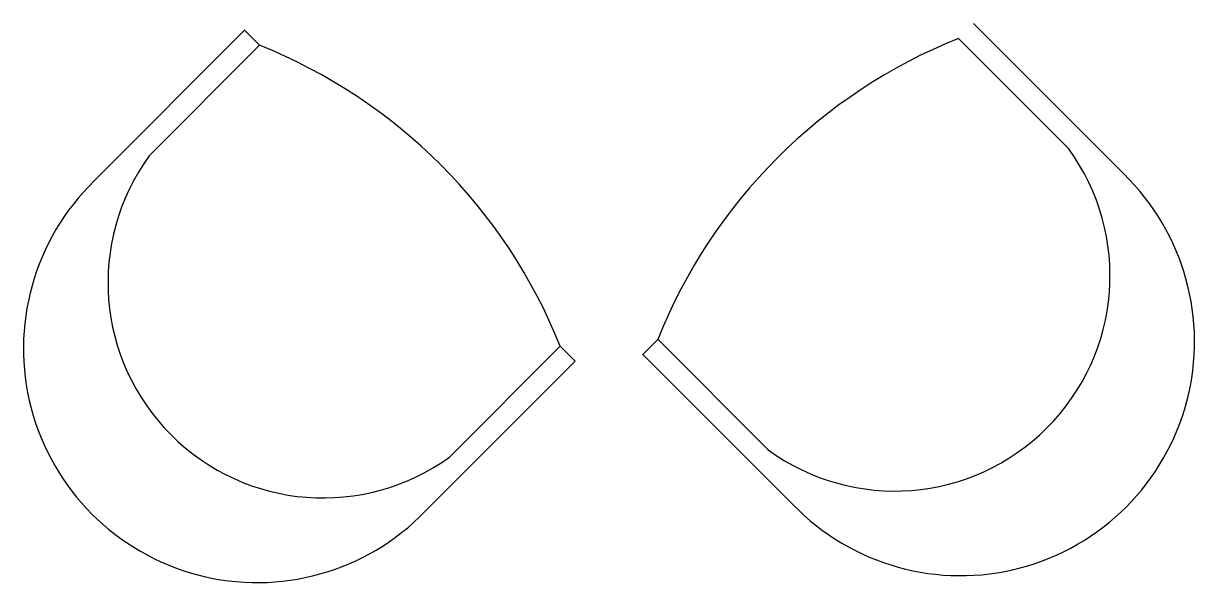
# Model space of a CAD drawing. Extents: x 2844 to 4273, y 7843 to 8524.
import ezdxf

# ---------------------------------------------------------------- set-up
doc = ezdxf.new("R2010")
doc.units = 0
doc.layers.add('KADRBM', color=7, linetype='CONTINUOUS')

msp = doc.modelspace()

# ---------------------------------------------------------------- linework, layer by layer
at = {"layer": 'KADRBM'}
for p, q in [((3114.1, 8515.7), (2930.9, 8332.4)), ((3113.6, 8516.2), (3131.9, 8497.8)), ((4002.9, 8524.1), (4186.1, 8340.8)), ((3132.5, 8497.4), (2997.8, 8362.7)), ((4119.2, 8371.1), (3984.5, 8505.7)), ((3364.4, 7996.1), (3499, 8130.8)), ((3499, 8130.8), (3517.4, 8112.5)), ((3599.2, 8120.2), (3617.5, 8138.6)), ((3618, 8139.2), (3752.6, 8004.5)), ((3517.4, 8112.5), (3334.1, 7929.2)), ((3599.6, 8120.8), (3782.9, 7937.5))]:
    msp.add_line(p, q, dxfattribs=at)
for centre, radius, start, end in [((2888, 7886.4), 658.1, 21.8041, 68.1959), ((4229, 7894.7), 658.1, 111.8041, 158.1959), ((3907, 8216.7), 262.4, 233.9581, 36.0419), ((3210, 8208.3), 262.4, 143.9581, 306.0419), ((3987.4, 8136.3), 285.1, 224.1863, 45.8137), ((3129.6, 8127.9), 285.1, 134.1863, 315.8137)]:
    msp.add_arc(centre, radius, start, end, dxfattribs=at)

doc.saveas('drawing.dxf')
